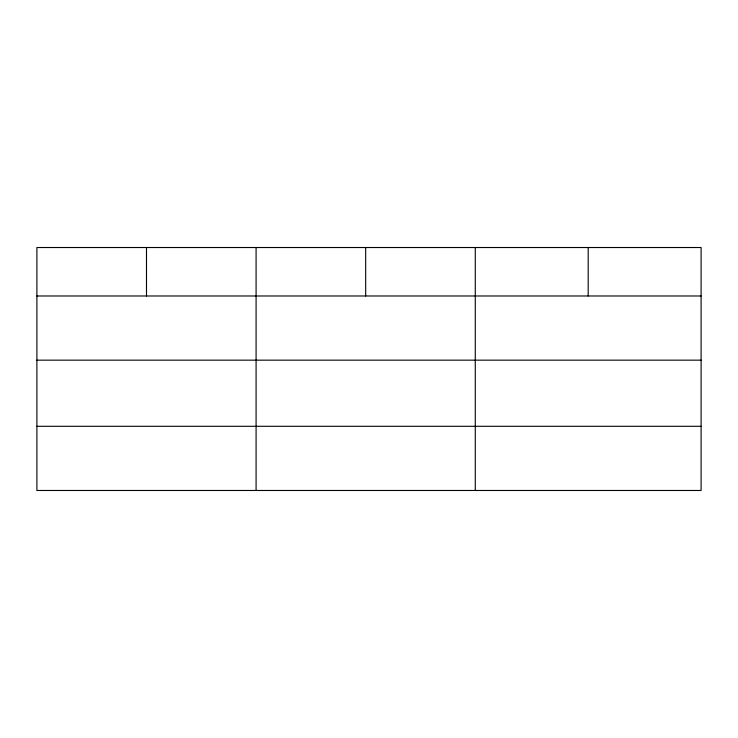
<?xml version="1.0" encoding="UTF-8"?>
<svg xmlns="http://www.w3.org/2000/svg" width="738" height="738" viewBox="0 0 738 738"><rect width="100%" height="100%" fill="white"/><g stroke="black" fill="none" stroke-linecap="round" stroke-linejoin="round"><path stroke-width="1.11" d="M701.1 360.162L701.1 247.525L36.9 247.525L36.9 490.475L701.1 490.475L701.1 360.162L36.9 360.162M36.9 295.984L701.1 295.984M36.9 426.296L701.1 426.296M588.186 247.525L588.186 295.984M475.272 247.525L475.272 490.475M365.679 247.525L365.679 295.984M256.086 247.525L256.086 490.475M146.493 247.525L146.493 295.984"/></g></svg>
